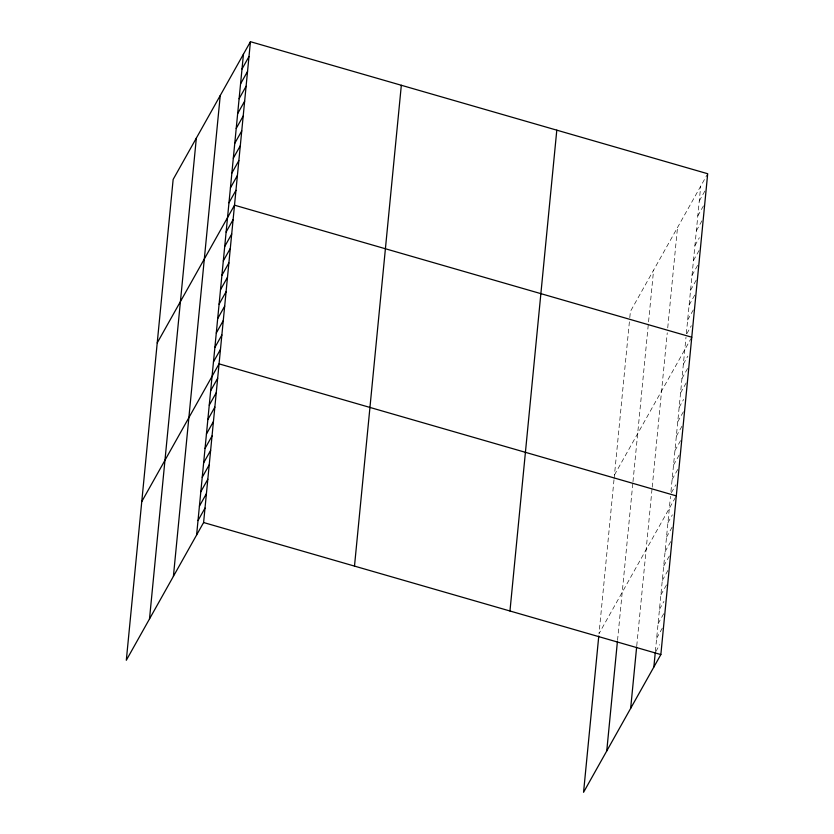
<?xml version="1.0" encoding="UTF-8"?>
<svg xmlns="http://www.w3.org/2000/svg" width="834" height="834" viewBox="0 0 834 834"><rect width="100%" height="100%" fill="white"/><g stroke="black" fill="none" stroke-linecap="round" stroke-linejoin="round"><path stroke-width="0.63" stroke-dasharray="4.17 3.13" d="M614.001 479.758L599.02 633.621L675.676 497.022M614.126 478.56L629.68 318.901M629.795 317.66L630.4 311.468L707.055 174.869M617.535 640.366L632.87 482.896M632.985 481.687L653.595 270.122M636.749 645.86L652.094 488.38M652.209 487.181L667.252 332.808M667.732 327.845L677.5 227.536M655.378 651.396L670.494 496.324M670.953 491.518L685.986 337.29M686.34 333.569L700.706 186.19M699.257 201.057L706.242 188.599M697.808 215.912L704.157 204.591M696.359 230.778L702.718 219.457M694.91 245.634L699.361 237.711M693.461 260.5L699.82 249.178M692.011 275.366L699.007 262.908M690.573 290.222L696.922 278.9M689.124 305.088L695.473 293.766M687.675 319.954L694.659 307.496M686.862 333.683L691.303 325.75M614.47 474.953L691.136 338.354M683.369 364.104L687.821 356.17M681.962 378.521L688.321 367.2M680.565 392.95L687.55 380.492M679.157 407.378L683.599 399.444M677.75 421.796L684.109 410.474M676.343 436.224L683.338 423.766M674.935 450.652L681.295 439.33M673.538 465.07L679.887 453.748M672.131 479.498L679.116 467.04M671.36 492.79L675.811 484.867M667.909 522.772L672.36 514.849M666.512 537.2L672.861 525.879M665.105 551.628L671.453 540.296M663.697 566.046L670.692 553.588M662.29 580.474L668.649 569.153M660.882 594.903L667.242 583.571M659.486 609.32L663.927 601.397M658.078 623.749L664.427 612.427M656.671 638.177L663.03 626.855M655.899 651.469L659.715 644.672"/><path stroke-width="1.25" d="M149.505 618.922L196.344 138.09M173.409 576.325L220.249 95.493M196.605 534.99L243.455 54.158M250.44 41.7L173.149 179.435L126.309 660.267L203.6 522.532L250.44 41.7L707.691 173.733L660.851 654.565L583.56 792.3L598.781 636.029M354.492 566.109L401.331 85.276M509.96 610.999L556.799 130.167M606.756 750.954L617.41 641.565M630.66 708.368L636.634 647.059M653.856 667.023L655.263 652.595M242.006 69.014L248.991 56.566M240.557 83.88L247.542 71.422M239.108 98.746L246.093 86.288M237.659 113.601L244.654 101.143M236.21 128.467L243.205 116.009M234.761 143.333L241.756 130.875M233.311 158.189L240.307 145.731M231.873 173.055L238.858 160.597M230.424 187.911L237.409 175.463M228.975 202.777L235.959 190.319M157.219 342.92L234.51 205.185L691.761 337.217M226.118 232.06L233.113 219.613M224.711 246.489L231.706 234.031M223.314 260.917L230.299 248.459M221.907 275.335L228.891 262.887M220.499 289.763L227.484 277.305M219.092 304.191L226.087 291.733M217.684 318.619L224.68 306.161M216.287 333.037L223.272 320.579M214.88 347.465L221.865 335.007M213.473 361.893L220.457 349.436M141.77 501.588L219.061 363.864L676.311 495.896M210.658 390.739L217.653 378.282M209.261 405.168L216.246 392.71M207.854 419.585L214.838 407.138M206.446 434.014L213.431 421.556M205.039 448.442L212.034 435.984M203.632 462.86L210.627 450.412M202.235 477.288L209.219 464.83M200.827 491.716L207.812 479.258M199.42 506.144L206.405 493.686M198.012 520.562L205.008 508.104M203.6 522.532L660.851 654.565"/></g></svg>
